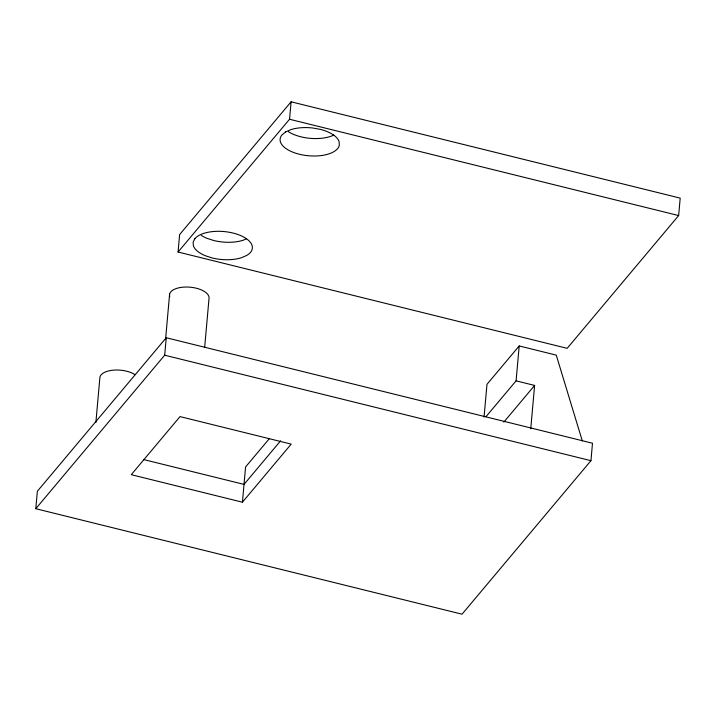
<?xml version="1.0" encoding="UTF-8"?>
<svg xmlns="http://www.w3.org/2000/svg" width="716" height="716" viewBox="0 0 716 716"><rect width="100%" height="100%" fill="white"/><g stroke="black" fill="none" stroke-linecap="round" stroke-linejoin="round"><path stroke-width="1.07" d="M35.8 508.709L37.357 491.265L166.246 337.746L592.499 443.231L590.942 460.683L462.044 614.194L35.8 508.709L164.689 355.199L166.246 337.746M95.881 422.476L99.918 377.198A19.86 9.353 5.1 0 1 113.871 370.109A19.86 9.353 5.1 0 1 134.921 374.593M165.557 339.491L169.594 294.222M178.069 252.023L179.626 234.571L291.099 101.806L680.2 198.117L678.643 215.561L567.17 348.334L178.069 252.023L289.541 119.25L291.099 101.806M204.66 347.367L208.991 298.787A19.86 9.353 5.1 0 0 188.639 287.08A19.86 9.353 5.1 0 0 169.764 296.675M242.429 502.202L291.197 444.117L180.029 416.596L131.261 474.681L242.429 502.202L245.579 466.957L269.243 438.765M484.061 417.043L486.978 384.331L519.198 345.953L556.26 355.127L582.314 440.94M486.012 416.667L516.084 380.849L519.198 345.953M530.735 428.866L534.61 385.432L516.084 380.849M280.591 440.832L244.022 484.401L143.639 459.556M503.822 422.109L534.61 385.432M246.483 238.777L243.091 240.263A29.786 14.025 5.1 0 1 213.789 240.522L206.96 238.321A29.786 14.025 5.1 0 1 201.294 235.421M289.541 119.25L678.643 215.561M164.689 355.199L590.942 460.683M333.88 135.073A29.786 14.025 5.1 0 1 288.387 131.69M194.895 238.643L193.132 242.097L193.392 245.794A29.786 14.025 5.1 0 0 205.403 255.764L212.231 257.975A29.786 14.025 5.1 0 0 241.534 257.706L246.823 255.388A29.786 14.025 5.1 0 0 236.674 234.078A29.786 14.025 5.1 0 0 194.895 238.643M285.63 131.932L281.979 134.921A29.786 14.025 5.1 0 0 303.038 155.032A29.786 14.025 5.1 0 0 339.321 145.223L339.071 141.535A29.786 14.025 5.1 0 0 320.222 129.345L312.677 127.994A29.786 14.025 5.1 0 0 290.929 129.614L285.63 131.932"/></g></svg>
